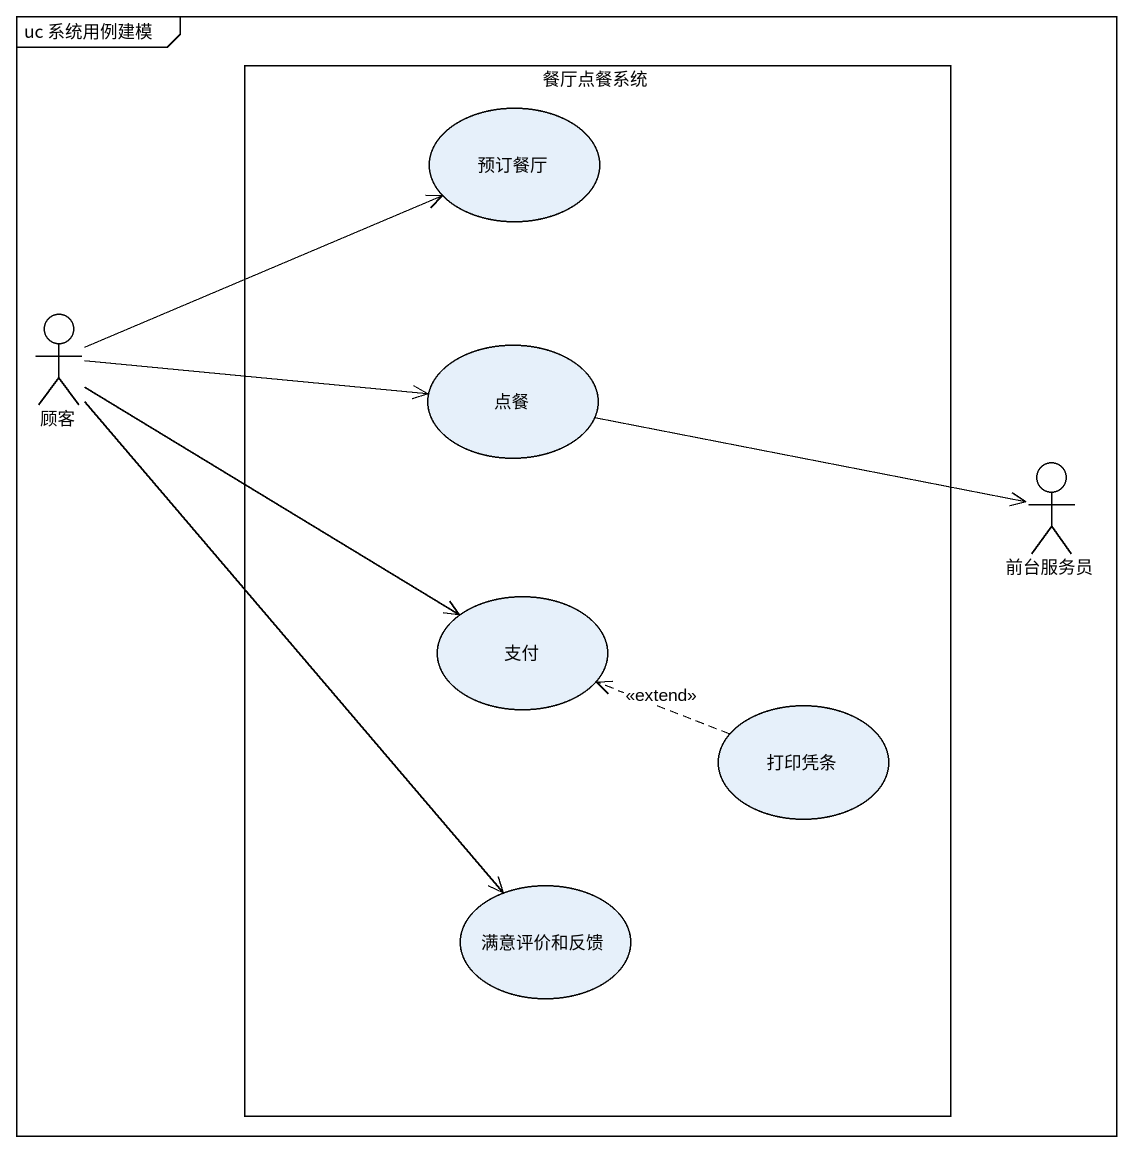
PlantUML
@startuml
mainframe uc 系统用例建模
rectangle 餐厅点餐系统 {
  usecase 预订餐厅
  usecase 点餐
  usecase 支付
  usecase 打印凭条
  usecase 满意评价和反馈
}
actor 顾客
actor 前台服务员
顾客 -right-> 预订餐厅
顾客 -right-> 点餐
顾客 -right-> 支付
顾客 --> 满意评价和反馈
点餐 -right-> 前台服务员
打印凭条 .left.> 支付 : <<extend>>
@enduml
